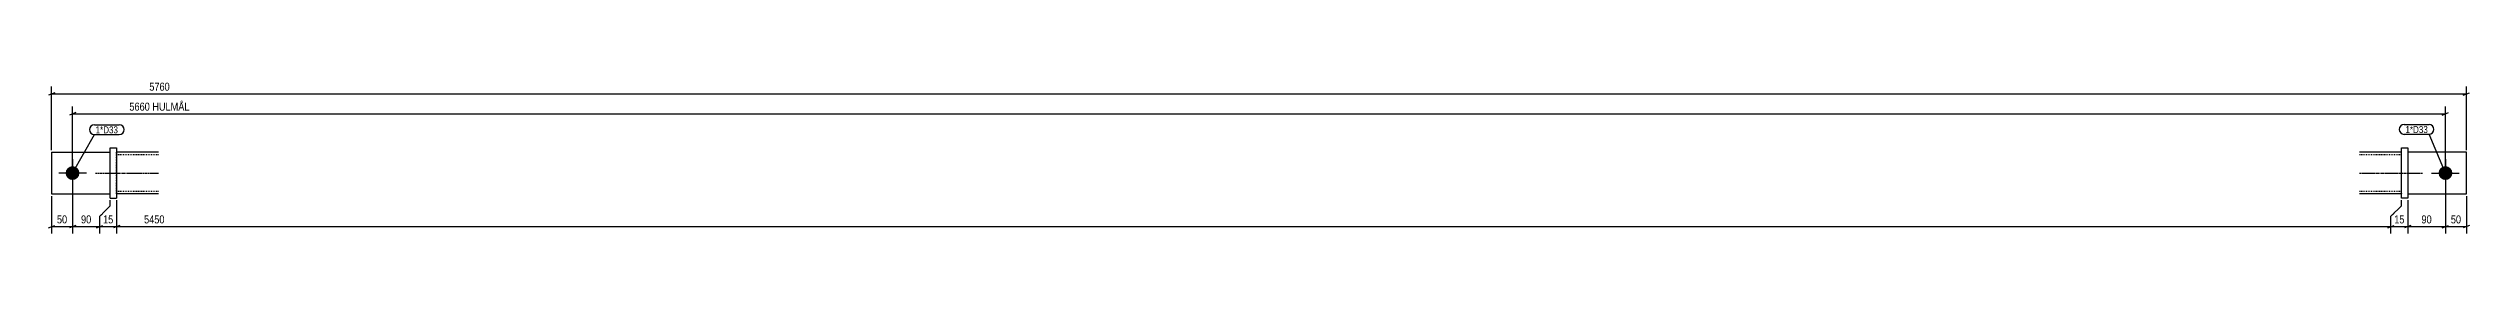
# Model space of a CAD drawing. Header units: millimetres. Extents: x 12 to 17200, y 0 to 377.
# Drawn here: x 12 to 5787, y 12 to 377 of the extents above; entities that cross this region are included whole.
import ezdxf

# ---------------------------------------------------------------- set-up
doc = ezdxf.new("R2010")
doc.units = ezdxf.units.MM
doc.linetypes.add('DXK_LINE_DOT2', pattern=[3.9198, 1.9599, -1.9599])
doc.linetypes.add('DXK_LINE_DOT3', pattern=[5.9187, 2.979, -0.9799, 0.9799, -0.9799])
for name, color, linetype in [('MÅLSÆTNING', 7, 'Continuous'), ('STÅL', 7, 'Continuous'), ('TEKST', 7, 'Continuous')]:
    doc.layers.add(name, color=color, linetype=linetype)
doc.styles.add('Arial Narrow', font='ARIALN.TTF', dxfattribs={"height": 0.2})

msp = doc.modelspace()

# ---------------------------------------------------------------- hatches: boundary and pattern name
at = {"layer": 'STÅL', "linetype": 'Continuous'}
for points in [[(69.5, 139.6, -1), (69.5, 172.6, -1)], [(5729.5, 172.6, -1), (5729.5, 139.6, -1)]]:
    msp.add_hatch(color=96, dxfattribs=at).paths.add_polyline_path(points)

# ---------------------------------------------------------------- linework, layer by layer
at = {"layer": 'MÅLSÆTNING', "color": 7, "linetype": 'Continuous'}
for p, q in [((27, 348.3), (12, 342.3)), ((19.5, 211.1), (19.5, 363.1)), ((5772, 342.3), (5787, 348.3)), ((5779.5, 211.1), (5779.5, 363.1)), ((77, 300.7), (62, 294.7)), ((69.5, 161.1), (69.5, 315.4)), ((69.5, 297.7), (5729.5, 297.7)), ((5722, 294.7), (5737, 300.7)), ((5729.5, 161.1), (5729.5, 315.4)), ((69.5, 151.1), (69.5, 12)), ((5729.5, 151.1), (5729.5, 12)), ((19.5, 101.1), (19.5, 12)), ((134.5, 53), (159.5, 78)), ((159.5, 78), (159.5, 91.1)), ((174.5, 91.1), (174.5, 12)), ((174.5, 91.1), (174.5, 12)), ((5599.5, 53), (5624.5, 78)), ((5624.5, 78), (5624.5, 91.1)), ((5639.5, 91.1), (5639.5, 12)), ((5779.5, 101.1), (5779.5, 12)), ((12, 25), (27, 31)), ((77, 31), (62, 25)), ((127, 25), (142, 31)), ((134.5, 12), (134.5, 53)), ((134.5, 28), (174.5, 28)), ((182, 31), (167, 25)), ((182, 31), (167, 25)), ((5592, 25), (5607, 31)), ((5599.5, 12), (5599.5, 53)), ((5647, 31), (5632, 25)), ((5639.5, 28), (5729.5, 28)), ((5722, 25), (5737, 31)), ((5787, 31), (5772, 25))]:
    msp.add_line(p, q, dxfattribs=at)
at = {"layer": 'STÅL', "color": 2, "linetype": 'Continuous'}
for p, q in [((19.5, 206.1), (19.5, 106.1)), ((19.5, 206.1), (159.5, 206.1)), ((159.5, 96.1), (159.5, 216.1)), ((159.5, 216.1), (174.5, 216.1)), ((174.5, 216.1), (174.5, 96.1)), ((274.5, 206.1), (174.5, 206.1)), ((5624.5, 206.1), (5524.5, 206.1)), ((5624.5, 96.1), (5624.5, 216.1)), ((5624.5, 216.1), (5639.5, 216.1)), ((5639.5, 216.1), (5639.5, 96.1)), ((5779.5, 206.1), (5639.5, 206.1)), ((5779.5, 106.1), (5779.5, 206.1)), ((19.5, 106.1), (159.5, 106.1)), ((159.5, 96.1), (174.5, 96.1)), ((274.5, 106.1), (174.5, 106.1)), ((5624.5, 106.1), (5524.5, 106.1)), ((5639.5, 96.1), (5624.5, 96.1)), ((5639.5, 106.1), (5779.5, 106.1))]:
    msp.add_line(p, q, dxfattribs=at)
at = {"layer": 'STÅL', "color": 96, "linetype": 'Continuous'}
for p, q in [((69.5, 189.1), (69.5, 123.1)), ((5729.5, 189.1), (5729.5, 123.1)), ((102.5, 156.1), (36.5, 156.1)), ((5696.5, 156.1), (5762.5, 156.1))]:
    msp.add_line(p, q, dxfattribs=at)
at = {"layer": 'STÅL', "color": 7, "linetype": 'DXK_LINE_DOT2'}
for p, q in [((159.5, 106.1), (159.5, 206.1)), ((174.5, 106.1), (174.5, 206.1)), ((274.5, 200.1), (174.5, 200.1)), ((5624.5, 200.1), (5524.5, 200.1)), ((5624.5, 107), (5624.5, 206.1)), ((5639.5, 206.1), (5639.5, 106.1)), ((274.5, 112.1), (174.5, 112.1)), ((5624.5, 112.1), (5524.5, 112.1)), ((5624.5, 107), (5624.5, 106.1))]:
    msp.add_line(p, q, dxfattribs=at)
at = {"layer": 'STÅL', "color": 7, "linetype": 'DXK_LINE_DOT3'}
for p, q in [((124.5, 156.1), (274.5, 156.1)), ((5524.5, 156.1), (5674.5, 156.1))]:
    msp.add_line(p, q, dxfattribs=at)

# ---------------------------------------------------------------- wipeouts: each hides what was drawn before it
at = {"color": 0}
msp.add_wipeout([(177.9, 251.1), (177.9, 268.6), (124.6, 268.6), (124.6, 251.1)], dxfattribs=at).dxf.layer = 'TEKST'

# ---------------------------------------------------------------- next in the draw order: wipeouts: each hides what was drawn before it
for points, layer in [([(5597.9, 301.4), (5597.9, 329.4), (201.1, 329.4), (201.1, 301.4)], 'MÅLSÆTNING'), ([(5700.7, 31.7), (5700.7, 59.8), (5668.3, 59.8), (5668.3, 31.7)], 'MÅLSÆTNING'), ([(177.9, 251.1), (177.9, 268.6), (124.6, 268.6), (124.6, 251.1)], 'TEKST'), ([(5687.3, 251.8), (5687.3, 269.3), (5634.1, 269.3), (5634.1, 251.8)], 'TEKST')]:
    msp.add_wipeout(points, dxfattribs=at).dxf.layer = layer

# ---------------------------------------------------------------- next in the draw order: linework, layer by layer
at = {"layer": 'MÅLSÆTNING', "color": 7, "linetype": 'Continuous'}
for p, q in [((19.5, 345.3), (5779.5, 345.3)), ((5729.5, 151.1), (5729.5, 12)), ((5639.5, 91.1), (5639.5, 12)), ((5599.5, 28), (5639.5, 28)), ((5647, 31), (5632, 25)), ((5722, 25), (5737, 31)), ((5729.5, 28), (5779.5, 28))]:
    msp.add_line(p, q, dxfattribs=at)
at = {"layer": 'TEKST', "color": 7, "linetype": 'Continuous'}
for p, q in [((69.5, 156.1), (121.6, 248.1)), ((121.6, 271.6), (180.9, 271.6)), ((121.6, 248.1), (180.9, 248.1))]:
    msp.add_line(p, q, dxfattribs=at)
for centre, start, end in [((121.6, 259.9), 90, 270), ((180.9, 259.9), 270, 90)]:
    msp.add_arc(centre, 11.8, start, end, dxfattribs=at)

# ---------------------------------------------------------------- next in the draw order: texts
at = {"layer": 'MÅLSÆTNING', "color": 3, "style": 'Arial Narrow'}
for s, height, p in [('5660 HULMÅL', 19.089, (205.1, 305.4)), ('90', 19.09, (5672.3, 35.8))]:
    msp.add_text(s, height=height, dxfattribs=at).set_placement(p)
at = {"layer": 'TEKST', "color": 3, "style": 'Arial Narrow'}
msp.add_text('1*D33', height=16.7, dxfattribs=at).set_placement((124.6, 251.1))

# ---------------------------------------------------------------- next in the draw order: wipeouts: each hides what was drawn before it
at = {"color": 0}
msp.add_wipeout([(5687.3, 251.8), (5687.3, 269.3), (5634.1, 269.3), (5634.1, 251.8)], dxfattribs=at).dxf.layer = 'TEKST'

# ---------------------------------------------------------------- next in the draw order: linework, layer by layer
at = {"layer": 'TEKST', "color": 7, "linetype": 'Continuous'}
for p, q in [((5631.1, 272.3), (5690.3, 272.3)), ((5631.1, 248.8), (5690.3, 248.8)), ((5729.5, 156.1), (5690.3, 248.8))]:
    msp.add_line(p, q, dxfattribs=at)
for centre, start, end in [((5631.1, 260.5), 90, 270), ((5690.3, 260.5), 270, 90)]:
    msp.add_arc(centre, 11.8, start, end, dxfattribs=at)

# ---------------------------------------------------------------- next in the draw order: texts
at = {"layer": 'TEKST', "color": 3, "style": 'Arial Narrow'}
msp.add_text('1*D33', height=16.7, dxfattribs=at).set_placement((5634.1, 251.8))

# ---------------------------------------------------------------- next in the draw order: wipeouts: each hides what was drawn before it
at = {"color": 0}
for points in [[(5550.4, 349.1), (5550.4, 377.1), (248.6, 377.1), (248.6, 349.1)], [(5635.7, 31.7), (5635.7, 59.8), (5603.3, 59.8), (5603.3, 31.7)], [(5770.7, 31.7), (5770.7, 59.8), (5738.3, 59.8), (5738.3, 31.7)]]:
    msp.add_wipeout(points, dxfattribs=at).dxf.layer = 'MÅLSÆTNING'

# ---------------------------------------------------------------- next in the draw order: linework, layer by layer
at = {"layer": 'MÅLSÆTNING', "color": 7, "linetype": 'Continuous'}
for p, q in [((5599.5, 53), (5624.5, 78)), ((5624.5, 78), (5624.5, 91.1)), ((174.5, 28), (5599.5, 28)), ((5592, 25), (5607, 31)), ((5599.5, 12), (5599.5, 53))]:
    msp.add_line(p, q, dxfattribs=at)

# ---------------------------------------------------------------- next in the draw order: texts
at = {"layer": 'MÅLSÆTNING', "color": 3, "style": 'Arial Narrow'}
for s, p in [('5760', (252.6, 353.1)), ('15', (5607.3, 35.8)), ('50', (5742.3, 35.8))]:
    msp.add_text(s, height=19.09, dxfattribs=at).set_placement(p)

# ---------------------------------------------------------------- next in the draw order: wipeouts: each hides what was drawn before it
at = {"color": 0}
for points in [[(170.7, 31.7), (170.7, 59.8), (138.3, 59.8), (138.3, 31.7)], [(5537.9, 31.7), (5537.9, 59.8), (236.1, 59.8), (236.1, 31.7)]]:
    msp.add_wipeout(points, dxfattribs=at).dxf.layer = 'MÅLSÆTNING'

# ---------------------------------------------------------------- next in the draw order: linework, layer by layer
at = {"layer": 'MÅLSÆTNING', "color": 7, "linetype": 'Continuous'}
for p, q in [((134.5, 53), (159.5, 78)), ((159.5, 78), (159.5, 91.1)), ((69.5, 28), (134.5, 28)), ((127, 25), (142, 31)), ((134.5, 12), (134.5, 53))]:
    msp.add_line(p, q, dxfattribs=at)

# ---------------------------------------------------------------- next in the draw order: texts
at = {"layer": 'MÅLSÆTNING', "color": 3, "style": 'Arial Narrow'}
for s, p in [('15', (142.3, 35.8)), ('5450', (240.1, 35.8))]:
    msp.add_text(s, height=19.09, dxfattribs=at).set_placement(p)

# ---------------------------------------------------------------- next in the draw order: wipeouts: each hides what was drawn before it
at = {"color": 0}
msp.add_wipeout([(118.2, 31.7), (118.2, 59.8), (85.8, 59.8), (85.8, 31.7)], dxfattribs=at).dxf.layer = 'MÅLSÆTNING'

# ---------------------------------------------------------------- next in the draw order: linework, layer by layer
at = {"layer": 'MÅLSÆTNING', "color": 7, "linetype": 'Continuous'}
for p, q in [((69.5, 151.1), (69.5, 12)), ((19.5, 28), (69.5, 28)), ((77, 31), (62, 25))]:
    msp.add_line(p, q, dxfattribs=at)

# ---------------------------------------------------------------- next in the draw order: texts
at = {"layer": 'MÅLSÆTNING', "color": 3, "style": 'Arial Narrow'}
msp.add_text('90', height=19.09, dxfattribs=at).set_placement((89.8, 35.8))

# ---------------------------------------------------------------- next in the draw order: wipeouts: each hides what was drawn before it
at = {"color": 0}
msp.add_wipeout([(60.7, 31.7), (60.7, 59.8), (28.3, 59.8), (28.3, 31.7)], dxfattribs=at).dxf.layer = 'MÅLSÆTNING'

# ---------------------------------------------------------------- next in the draw order: texts
at = {"layer": 'MÅLSÆTNING', "color": 3, "style": 'Arial Narrow'}
msp.add_text('50', height=19.09, dxfattribs=at).set_placement((32.3, 35.8))

doc.saveas('drawing.dxf')
